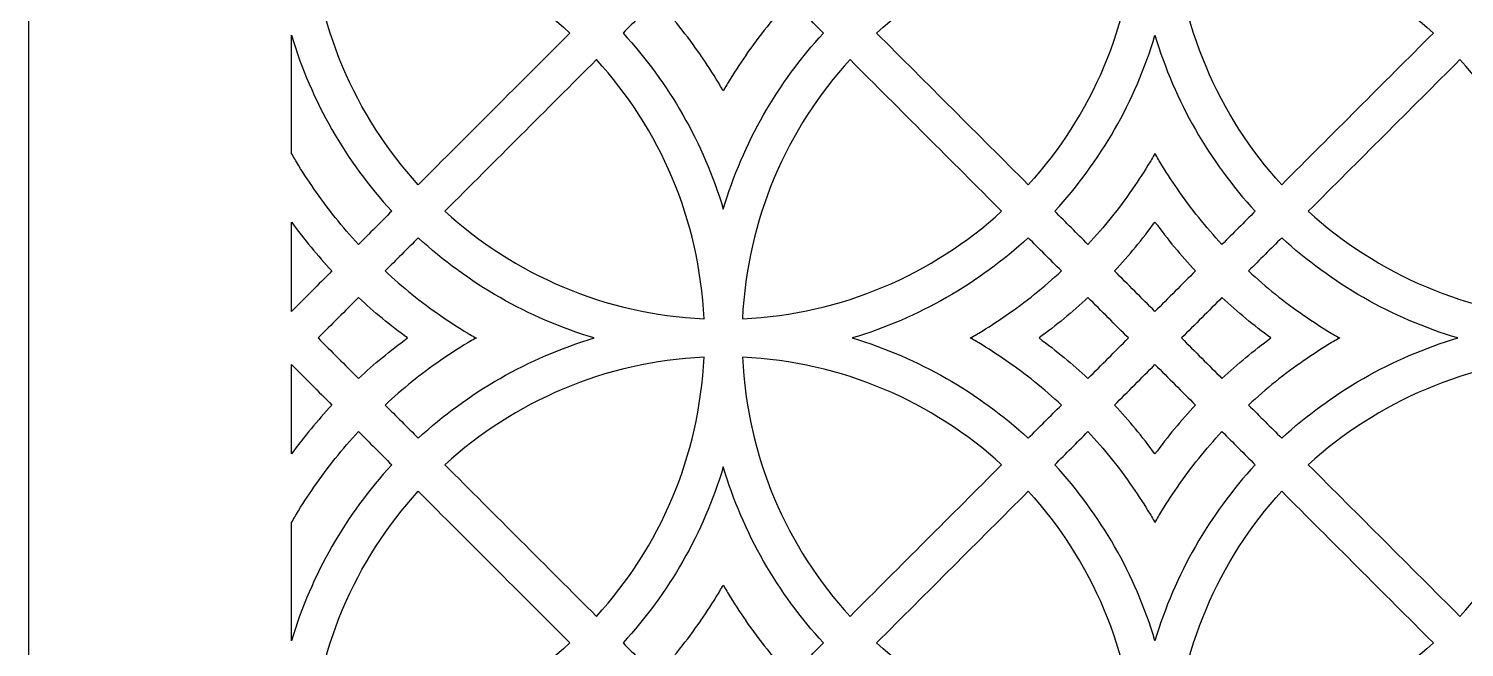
# Model space of a CAD drawing. Header units: centimetres. Extents: x 8 to 12.9, y -9 to 9.
# Drawn here: x 7.993 to 11.122, y 1.208 to 2.557 of the extents above; entities that cross this region are included whole.
import ezdxf

# ---------------------------------------------------------------- set-up
doc = ezdxf.new("R2010")
doc.units = ezdxf.units.CM
doc.header["$MEASUREMENT"] = 0
doc.layers.add('layer 1', color=7, linetype='Continuous')

msp = doc.modelspace()

# ---------------------------------------------------------------- linework, layer by layer
at = {"layer": 'layer 1', "color": 250, "lineweight": 30}
for points, knots in [([(12.90221, 9.00077), (11.26585, 9.00077), (9.62949, 9.00077), (7.99312, 9.00077), (7.99312, 9.00077), (7.99312, 3.53168), (7.99312, -1.93741), (7.99312, -7.4065), (7.99312, -7.4065), (7.99314, -7.4065), (7.99315, -7.4065), (7.99316, -7.4065), (7.99316, -7.4065), (7.99316, -7.93741), (7.99316, -8.46832), (7.99316, -8.99923), (7.99316, -8.99923), (8.18407, -8.99923), (8.37498, -8.99923), (8.56589, -8.99923), (8.56589, -8.99923), (8.56589, -8.91742), (8.56589, -8.8356), (8.56589, -8.75378), (8.56589, -8.75378), (8.76783, -8.75378), (8.96977, -8.75378), (9.17171, -8.75378), (9.17171, -8.75378), (9.17171, -8.5939), (9.17171, -8.43402), (9.17171, -8.27413), (9.17171, -8.27413), (9.25341, -8.27251), (9.33511, -8.27088), (9.4168, -8.26924), (9.4168, -8.26924), (9.43131, -8.31061), (9.45032, -8.34649), (9.48189, -8.37816), (9.48189, -8.37816), (9.5128, -8.40916), (9.54474, -8.42833), (9.58226, -8.43705), (9.58226, -8.43705), (9.63191, -8.4486), (9.68435, -8.44357), (9.72421, -8.4088), (9.72421, -8.4088), (9.76278, -8.37514), (9.78504, -8.32123), (9.79304, -8.2698), (9.79304, -8.2698), (9.81586, -8.27211), (9.83527, -8.27158), (9.85358, -8.26896), (9.85358, -8.26896), (9.94495, -8.25588), (9.9881, -8.19807), (9.99582, -8.11089), (9.99582, -8.11089), (9.99771, -8.08953), (9.9962, -8.06844), (9.98941, -8.04988), (9.98941, -8.04988), (9.99085, -8.05023), (9.99229, -8.05059), (9.99372, -8.05095), (9.99372, -8.05095), (10.02596, -8.0621), (10.0582, -8.07324), (10.09045, -8.08439), (10.09045, -8.08439), (10.10979, -8.28195), (10.26235, -8.43577), (10.44769, -8.43577), (10.44769, -8.43577), (10.63302, -8.43577), (10.78558, -8.28195), (10.80493, -8.08439), (10.80493, -8.08439), (10.83717, -8.07324), (10.86941, -8.0621), (10.90165, -8.05095), (10.90165, -8.05095), (10.90309, -8.05059), (10.90452, -8.05023), (10.90596, -8.04988), (10.90596, -8.04988), (10.89917, -8.06844), (10.89767, -8.08953), (10.89956, -8.11089), (10.89956, -8.11089), (10.90727, -8.19807), (10.95043, -8.25588), (11.04179, -8.26896), (11.04179, -8.26896), (11.0601, -8.27158), (11.07952, -8.27211), (11.10234, -8.2698), (11.10234, -8.2698), (11.11033, -8.32123), (11.13259, -8.37514), (11.17117, -8.4088), (11.17117, -8.4088), (11.21102, -8.44357), (11.26346, -8.4486), (11.31312, -8.43705), (11.31312, -8.43705), (11.35063, -8.42833), (11.38257, -8.40916), (11.41348, -8.37816), (11.41348, -8.37816), (11.44506, -8.34649), (11.46406, -8.31061), (11.47857, -8.26924), (11.47857, -8.26924), (11.56027, -8.27088), (11.64196, -8.27251), (11.72366, -8.27413), (11.72366, -8.27413), (11.72366, -8.43402), (11.72366, -8.5939), (11.72366, -8.75378), (11.72366, -8.75378), (11.9256, -8.75378), (12.12754, -8.75378), (12.32948, -8.75378), (12.32948, -8.75378), (12.32948, -8.8356), (12.32948, -8.91742), (12.32948, -8.99923), (12.32948, -8.99923), (12.52039, -8.99923), (12.7113, -8.99923), (12.90221, -8.99923), (12.90221, -8.99923), (12.90221, -8.46832), (12.90221, -7.93741), (12.90221, -7.4065), (12.90221, -7.4065), (12.90221, -1.93741), (12.90221, 3.53168), (12.90221, 9.00077)], [0, 0, 0, 0, 0.027027, 0.027027, 0.027027, 0.027027, 0.0540541, 0.0540541, 0.0540541, 0.0540541, 0.0810811, 0.0810811, 0.0810811, 0.0810811, 0.1081081, 0.1081081, 0.1081081, 0.1081081, 0.1351351, 0.1351351, 0.1351351, 0.1351351, 0.1621622, 0.1621622, 0.1621622, 0.1621622, 0.1891892, 0.1891892, 0.1891892, 0.1891892, 0.2162162, 0.2162162, 0.2162162, 0.2162162, 0.2432432, 0.2432432, 0.2432432, 0.2432432, 0.2702703, 0.2702703, 0.2702703, 0.2702703, 0.2972973, 0.2972973, 0.2972973, 0.2972973, 0.3243243, 0.3243243, 0.3243243, 0.3243243, 0.3513514, 0.3513514, 0.3513514, 0.3513514, 0.3783784, 0.3783784, 0.3783784, 0.3783784, 0.4054054, 0.4054054, 0.4054054, 0.4054054, 0.4324324, 0.4324324, 0.4324324, 0.4324324, 0.4594595, 0.4594595, 0.4594595, 0.4594595, 0.4864865, 0.4864865, 0.4864865, 0.4864865, 0.5135135, 0.5135135, 0.5135135, 0.5135135, 0.5405405, 0.5405405, 0.5405405, 0.5405405, 0.5675676, 0.5675676, 0.5675676, 0.5675676, 0.5945946, 0.5945946, 0.5945946, 0.5945946, 0.6216216, 0.6216216, 0.6216216, 0.6216216, 0.6486486, 0.6486486, 0.6486486, 0.6486486, 0.6756757, 0.6756757, 0.6756757, 0.6756757, 0.7027027, 0.7027027, 0.7027027, 0.7027027, 0.7297297, 0.7297297, 0.7297297, 0.7297297, 0.7567568, 0.7567568, 0.7567568, 0.7567568, 0.7837838, 0.7837838, 0.7837838, 0.7837838, 0.8108108, 0.8108108, 0.8108108, 0.8108108, 0.8378378, 0.8378378, 0.8378378, 0.8378378, 0.8648649, 0.8648649, 0.8648649, 0.8648649, 0.8918919, 0.8918919, 0.8918919, 0.8918919, 0.9189189, 0.9189189, 0.9189189, 0.9189189, 0.9459459, 0.9459459, 0.9459459, 0.9459459, 1, 1, 1, 1]), ([(8.84215, 2.21675), (8.9523, 2.32691), (9.06245, 2.43705), (9.1726, 2.5472), (9.1726, 2.5472), (9.0222, 2.68458), (8.82504, 2.77161), (8.60779, 2.78159), (8.60779, 2.78159), (8.61777, 2.56433), (8.70478, 2.36716), (8.84215, 2.21675)], [0, 0, 0, 0, 0.25, 0.25, 0.25, 0.25, 0.5, 0.5, 0.5, 0.5, 1, 1, 1, 1]), ([(9.84092, 2.5472), (9.95106, 2.43704), (10.06121, 2.32689), (10.17136, 2.21674), (10.17136, 2.21674), (10.30876, 2.36714), (10.39578, 2.56433), (10.40575, 2.78159), (10.40575, 2.78159), (10.18849, 2.77162), (9.99131, 2.68458), (9.84092, 2.5472)], [0, 0, 0, 0, 0.25, 0.25, 0.25, 0.25, 0.5, 0.5, 0.5, 0.5, 1, 1, 1, 1]), ([(10.72397, 2.21674), (10.83411, 2.3269), (10.94427, 2.43705), (11.05442, 2.5472), (11.05442, 2.5472), (10.90402, 2.68458), (10.70684, 2.77162), (10.48958, 2.78159), (10.48958, 2.78159), (10.49955, 2.56433), (10.58658, 2.36715), (10.72397, 2.21674)], [0, 0, 0, 0, 0.25, 0.25, 0.25, 0.25, 0.5, 0.5, 0.5, 0.5, 1, 1, 1, 1]), ([(9.65279, 2.61961), (9.67694, 2.59546), (9.70108, 2.57132), (9.72523, 2.54717), (9.72523, 2.54717), (9.62558, 2.43892), (9.54995, 2.30824), (9.50678, 2.16354), (9.50678, 2.16354), (9.46362, 2.30826), (9.38796, 2.43894), (9.2883, 2.5472), (9.2883, 2.5472), (9.31245, 2.57133), (9.33658, 2.59547), (9.36072, 2.61961), (9.36072, 2.61961), (9.39586, 2.58173), (9.42833, 2.54134), (9.45781, 2.49873), (9.45781, 2.49873), (9.45783, 2.49873), (9.45784, 2.49873), (9.45784, 2.49873), (9.45784, 2.49873), (9.45784, 2.49873), (9.45784, 2.49872), (9.45784, 2.49872), (9.45784, 2.49872), (9.45784, 2.49871), (9.45783, 2.49868), (9.45781, 2.49867), (9.45781, 2.49867), (9.47119, 2.47935), (9.48398, 2.45959), (9.49612, 2.43939), (9.49612, 2.43939), (9.49707, 2.43783), (9.49801, 2.43625), (9.49894, 2.43468), (9.49894, 2.43468), (9.49902, 2.43453), (9.49912, 2.43438), (9.49921, 2.43423), (9.49921, 2.43423), (9.50175, 2.42994), (9.50426, 2.42561), (9.50675, 2.42128), (9.50675, 2.42128), (9.50924, 2.42561), (9.51175, 2.42994), (9.51431, 2.43423), (9.51431, 2.43423), (9.51439, 2.43438), (9.51448, 2.43453), (9.51457, 2.43468), (9.51457, 2.43468), (9.5155, 2.43625), (9.51645, 2.43783), (9.51738, 2.43939), (9.51738, 2.43939), (9.52953, 2.45959), (9.54232, 2.47935), (9.5557, 2.49867), (9.5557, 2.49867), (9.55568, 2.49868), (9.55567, 2.49871), (9.55566, 2.49872), (9.55566, 2.49872), (9.55566, 2.49872), (9.55566, 2.49873), (9.55566, 2.49873), (9.55566, 2.49873), (9.55567, 2.49873), (9.55568, 2.49873), (9.5557, 2.49873), (9.5557, 2.49873), (9.58519, 2.54134), (9.61765, 2.58173), (9.65279, 2.61961)], [0, 0, 0, 0, 0.047619, 0.047619, 0.047619, 0.047619, 0.0952381, 0.0952381, 0.0952381, 0.0952381, 0.1428571, 0.1428571, 0.1428571, 0.1428571, 0.1904762, 0.1904762, 0.1904762, 0.1904762, 0.2380952, 0.2380952, 0.2380952, 0.2380952, 0.2857143, 0.2857143, 0.2857143, 0.2857143, 0.3333333, 0.3333333, 0.3333333, 0.3333333, 0.3809524, 0.3809524, 0.3809524, 0.3809524, 0.4285714, 0.4285714, 0.4285714, 0.4285714, 0.4761905, 0.4761905, 0.4761905, 0.4761905, 0.5238095, 0.5238095, 0.5238095, 0.5238095, 0.5714286, 0.5714286, 0.5714286, 0.5714286, 0.6190476, 0.6190476, 0.6190476, 0.6190476, 0.6666667, 0.6666667, 0.6666667, 0.6666667, 0.7142857, 0.7142857, 0.7142857, 0.7142857, 0.7619048, 0.7619048, 0.7619048, 0.7619048, 0.8095238, 0.8095238, 0.8095238, 0.8095238, 0.8571429, 0.8571429, 0.8571429, 0.8571429, 0.9047619, 0.9047619, 0.9047619, 0.9047619, 1, 1, 1, 1]), ([(8.56585, 2.54244), (8.56585, 2.45655), (8.56585, 2.37068), (8.56585, 2.28479), (8.56585, 2.28479), (8.56585, 2.28479), (8.56585, 2.28479), (8.56585, 2.28479), (8.56585, 2.28479), (8.56834, 2.28045), (8.57085, 2.27614), (8.5734, 2.27184), (8.5734, 2.27184), (8.57349, 2.2717), (8.57358, 2.27155), (8.57367, 2.2714), (8.57367, 2.2714), (8.5746, 2.26982), (8.57554, 2.26826), (8.57648, 2.26668), (8.57648, 2.26668), (8.58863, 2.24648), (8.60142, 2.22673), (8.6148, 2.20741), (8.6148, 2.20741), (8.61478, 2.20739), (8.61477, 2.20738), (8.61476, 2.20736), (8.61476, 2.20736), (8.61477, 2.20736), (8.61478, 2.20736), (8.6148, 2.20736), (8.6148, 2.20736), (8.64429, 2.16475), (8.67675, 2.12437), (8.71189, 2.08648), (8.71189, 2.08648), (8.73602, 2.11062), (8.76015, 2.13475), (8.78428, 2.15888), (8.78428, 2.15888), (8.68466, 2.26713), (8.60901, 2.39778), (8.56585, 2.54244)], [0, 0, 0, 0, 0.0833333, 0.0833333, 0.0833333, 0.0833333, 0.1666667, 0.1666667, 0.1666667, 0.1666667, 0.25, 0.25, 0.25, 0.25, 0.3333333, 0.3333333, 0.3333333, 0.3333333, 0.4166667, 0.4166667, 0.4166667, 0.4166667, 0.5, 0.5, 0.5, 0.5, 0.5833333, 0.5833333, 0.5833333, 0.5833333, 0.6666667, 0.6666667, 0.6666667, 0.6666667, 0.75, 0.75, 0.75, 0.75, 0.8333333, 0.8333333, 0.8333333, 0.8333333, 1, 1, 1, 1]), ([(10.22925, 2.15886), (10.25338, 2.13473), (10.2775, 2.1106), (10.30163, 2.08648), (10.30163, 2.08648), (10.33676, 2.12435), (10.36922, 2.16475), (10.3987, 2.20735), (10.3987, 2.20735), (10.39872, 2.20735), (10.39874, 2.20735), (10.39874, 2.20735), (10.39874, 2.20735), (10.39874, 2.20737), (10.39872, 2.20738), (10.39872, 2.20741), (10.39872, 2.20741), (10.41209, 2.22673), (10.42489, 2.24648), (10.43702, 2.26668), (10.43702, 2.26668), (10.43797, 2.26825), (10.43891, 2.26982), (10.43984, 2.2714), (10.43984, 2.2714), (10.43993, 2.27154), (10.44002, 2.2717), (10.44011, 2.27184), (10.44011, 2.27184), (10.44266, 2.27614), (10.44517, 2.28045), (10.44765, 2.28479), (10.44765, 2.28479), (10.44765, 2.28479), (10.44765, 2.28478), (10.44765, 2.28478), (10.44765, 2.28478), (10.44765, 2.28478), (10.44765, 2.28479), (10.44765, 2.28479), (10.44765, 2.28479), (10.44767, 2.28478), (10.44767, 2.28478), (10.44767, 2.28478), (10.44767, 2.28478), (10.44767, 2.28478), (10.44767, 2.28478), (10.44767, 2.28479), (10.44767, 2.28479), (10.44767, 2.28479), (10.44767, 2.28478), (10.44767, 2.28478), (10.44767, 2.28478), (10.44767, 2.28478), (10.44767, 2.28479), (10.44767, 2.28479), (10.44767, 2.28479), (10.45016, 2.28045), (10.45268, 2.27614), (10.45523, 2.27184), (10.45523, 2.27184), (10.45531, 2.27169), (10.4554, 2.27154), (10.45549, 2.2714), (10.45549, 2.2714), (10.45642, 2.26982), (10.45737, 2.26825), (10.4583, 2.26668), (10.4583, 2.26668), (10.47045, 2.24648), (10.48324, 2.22673), (10.49662, 2.20741), (10.49662, 2.20741), (10.49661, 2.20738), (10.49659, 2.20737), (10.49658, 2.20735), (10.49658, 2.20735), (10.49659, 2.20735), (10.49661, 2.20735), (10.49662, 2.20735), (10.49662, 2.20735), (10.52611, 2.16475), (10.55858, 2.12435), (10.5937, 2.08648), (10.5937, 2.08648), (10.61784, 2.11061), (10.64196, 2.13474), (10.66609, 2.15886), (10.66609, 2.15886), (10.56647, 2.26711), (10.49084, 2.39779), (10.44767, 2.54246), (10.44767, 2.54246), (10.4045, 2.39779), (10.32888, 2.26711), (10.22925, 2.15886)], [0, 0, 0, 0, 0.04, 0.04, 0.04, 0.04, 0.08, 0.08, 0.08, 0.08, 0.12, 0.12, 0.12, 0.12, 0.16, 0.16, 0.16, 0.16, 0.2, 0.2, 0.2, 0.2, 0.24, 0.24, 0.24, 0.24, 0.28, 0.28, 0.28, 0.28, 0.32, 0.32, 0.32, 0.32, 0.36, 0.36, 0.36, 0.36, 0.4, 0.4, 0.4, 0.4, 0.44, 0.44, 0.44, 0.44, 0.48, 0.48, 0.48, 0.48, 0.52, 0.52, 0.52, 0.52, 0.56, 0.56, 0.56, 0.56, 0.6, 0.6, 0.6, 0.6, 0.64, 0.64, 0.64, 0.64, 0.68, 0.68, 0.68, 0.68, 0.72, 0.72, 0.72, 0.72, 0.76, 0.76, 0.76, 0.76, 0.8, 0.8, 0.8, 0.8, 0.84, 0.84, 0.84, 0.84, 0.88, 0.88, 0.88, 0.88, 0.92, 0.92, 0.92, 0.92, 1, 1, 1, 1]), ([(8.90002, 2.1589), (9.01016, 2.26905), (9.1203, 2.3792), (9.23045, 2.48934), (9.23045, 2.48934), (9.36784, 2.33895), (9.45487, 2.14178), (9.46484, 1.92454), (9.46484, 1.92454), (9.24759, 1.93451), (9.05041, 2.02153), (8.90002, 2.1589)], [0, 0, 0, 0, 0.25, 0.25, 0.25, 0.25, 0.5, 0.5, 0.5, 0.5, 1, 1, 1, 1]), ([(9.78307, 2.48933), (9.89321, 2.37919), (10.00336, 2.26904), (10.11351, 2.15889), (10.11351, 2.15889), (9.96312, 2.02149), (9.76593, 1.93447), (9.54866, 1.9245), (9.54866, 1.9245), (9.55863, 2.14176), (9.64567, 2.33894), (9.78307, 2.48933)], [0, 0, 0, 0, 0.25, 0.25, 0.25, 0.25, 0.5, 0.5, 0.5, 0.5, 1, 1, 1, 1]), ([(10.78183, 2.15889), (10.89198, 2.26905), (11.00213, 2.3792), (11.11227, 2.48934), (11.11227, 2.48934), (11.24966, 2.33894), (11.3367, 2.14176), (11.34666, 1.9245), (11.34666, 1.9245), (11.1294, 1.93447), (10.93223, 2.02151), (10.78183, 2.15889)], [0, 0, 0, 0, 0.25, 0.25, 0.25, 0.25, 0.5, 0.5, 0.5, 0.5, 1, 1, 1, 1]), ([(8.56585, 2.13513), (8.56585, 2.07024), (8.56585, 2.00534), (8.56585, 1.94045), (8.56585, 1.94045), (8.59524, 1.96984), (8.62463, 1.99924), (8.65403, 2.02863), (8.65403, 2.02863), (8.62261, 2.06234), (8.59315, 2.09789), (8.56585, 2.13513)], [0, 0, 0, 0, 0.25, 0.25, 0.25, 0.25, 0.5, 0.5, 0.5, 0.5, 1, 1, 1, 1]), ([(10.35948, 2.02863), (10.38887, 1.99923), (10.41827, 1.96984), (10.44767, 1.94044), (10.44767, 1.94044), (10.47707, 1.96984), (10.50646, 1.99923), (10.53585, 2.02863), (10.53585, 2.02863), (10.50442, 2.06233), (10.47496, 2.09789), (10.44767, 2.13514), (10.44767, 2.13514), (10.42037, 2.09789), (10.39091, 2.06233), (10.35948, 2.02863)], [0, 0, 0, 0, 0.2, 0.2, 0.2, 0.2, 0.4, 0.4, 0.4, 0.4, 0.6, 0.6, 0.6, 0.6, 1, 1, 1, 1]), ([(8.76974, 2.02863), (8.79387, 2.05276), (8.818, 2.07689), (8.84214, 2.10102), (8.84214, 2.10102), (8.95039, 2.0014), (9.08105, 1.92575), (9.22572, 1.88259), (9.22572, 1.88259), (9.08105, 1.83943), (8.95039, 1.76378), (8.84214, 1.66415), (8.84214, 1.66415), (8.81801, 1.68829), (8.79387, 1.71241), (8.76974, 1.73655), (8.76974, 1.73655), (8.80762, 1.77168), (8.848, 1.80414), (8.8906, 1.83363), (8.8906, 1.83363), (8.8906, 1.83365), (8.8906, 1.83366), (8.8906, 1.83367), (8.8906, 1.83367), (8.89063, 1.83366), (8.89065, 1.83365), (8.89067, 1.83364), (8.89067, 1.83364), (8.90999, 1.84701), (8.92974, 1.85981), (8.94994, 1.87195), (8.94994, 1.87195), (8.95151, 1.87289), (8.95307, 1.87383), (8.95466, 1.87476), (8.95466, 1.87476), (8.9548, 1.87485), (8.95495, 1.87494), (8.9551, 1.87502), (8.9551, 1.87502), (8.9594, 1.87758), (8.96371, 1.88009), (8.96804, 1.88258), (8.96804, 1.88258), (8.96804, 1.88258), (8.96804, 1.88258), (8.96804, 1.88258), (8.96804, 1.88258), (8.96804, 1.88258), (8.96804, 1.88258), (8.96804, 1.88259), (8.96804, 1.88259), (8.96804, 1.88259), (8.96803, 1.88259), (8.96803, 1.88259), (8.96803, 1.88259), (8.96804, 1.88259), (8.96804, 1.88259), (8.96804, 1.8826), (8.96804, 1.8826), (8.96804, 1.8826), (8.96804, 1.8826), (8.96804, 1.8826), (8.96804, 1.8826), (8.96804, 1.8826), (8.96804, 1.8826), (8.96804, 1.8826), (8.96804, 1.8826), (8.96371, 1.88508), (8.9594, 1.8876), (8.9551, 1.89014), (8.9551, 1.89014), (8.95495, 1.89023), (8.9548, 1.89033), (8.95466, 1.89041), (8.95466, 1.89041), (8.95307, 1.89135), (8.95151, 1.89229), (8.94994, 1.89323), (8.94994, 1.89323), (8.92974, 1.90538), (8.90999, 1.91816), (8.89067, 1.93154), (8.89067, 1.93154), (8.89065, 1.93153), (8.89063, 1.93151), (8.8906, 1.93151), (8.8906, 1.93151), (8.8906, 1.93151), (8.8906, 1.93153), (8.8906, 1.93154), (8.8906, 1.93154), (8.848, 1.96103), (8.80762, 1.9935), (8.76974, 2.02863)], [0, 0, 0, 0, 0.04, 0.04, 0.04, 0.04, 0.08, 0.08, 0.08, 0.08, 0.12, 0.12, 0.12, 0.12, 0.16, 0.16, 0.16, 0.16, 0.2, 0.2, 0.2, 0.2, 0.24, 0.24, 0.24, 0.24, 0.28, 0.28, 0.28, 0.28, 0.32, 0.32, 0.32, 0.32, 0.36, 0.36, 0.36, 0.36, 0.4, 0.4, 0.4, 0.4, 0.44, 0.44, 0.44, 0.44, 0.48, 0.48, 0.48, 0.48, 0.52, 0.52, 0.52, 0.52, 0.56, 0.56, 0.56, 0.56, 0.6, 0.6, 0.6, 0.6, 0.64, 0.64, 0.64, 0.64, 0.68, 0.68, 0.68, 0.68, 0.72, 0.72, 0.72, 0.72, 0.76, 0.76, 0.76, 0.76, 0.8, 0.8, 0.8, 0.8, 0.84, 0.84, 0.84, 0.84, 0.88, 0.88, 0.88, 0.88, 0.92, 0.92, 0.92, 0.92, 1, 1, 1, 1]), ([(10.17139, 2.10101), (10.19552, 2.07688), (10.21965, 2.05275), (10.24377, 2.02863), (10.24377, 2.02863), (10.2059, 1.9935), (10.1655, 1.96103), (10.1229, 1.93155), (10.1229, 1.93155), (10.1229, 1.93153), (10.1229, 1.93151), (10.1229, 1.93151), (10.1229, 1.93151), (10.12289, 1.93151), (10.12287, 1.93153), (10.12285, 1.93154), (10.12285, 1.93154), (10.10352, 1.91816), (10.08377, 1.90538), (10.06357, 1.89323), (10.06357, 1.89323), (10.062, 1.89229), (10.06043, 1.89135), (10.05886, 1.89042), (10.05886, 1.89042), (10.05871, 1.89033), (10.05856, 1.89023), (10.05841, 1.89015), (10.05841, 1.89015), (10.05411, 1.8876), (10.0498, 1.88508), (10.04547, 1.8826), (10.04547, 1.8826), (10.04547, 1.8826), (10.04547, 1.8826), (10.04547, 1.8826), (10.04547, 1.8826), (10.04547, 1.8826), (10.04547, 1.8826), (10.04547, 1.8826), (10.04547, 1.8826), (10.04547, 1.8826), (10.04547, 1.88259), (10.04547, 1.88259), (10.04547, 1.88259), (10.04547, 1.88259), (10.04547, 1.88259), (10.04547, 1.88259), (10.04547, 1.88259), (10.04547, 1.88258), (10.04547, 1.88258), (10.04547, 1.88258), (10.04547, 1.88258), (10.04547, 1.88258), (10.04547, 1.88258), (10.04547, 1.88258), (10.04547, 1.88258), (10.0498, 1.88009), (10.05411, 1.87758), (10.05841, 1.87503), (10.05841, 1.87503), (10.05856, 1.87494), (10.05871, 1.87485), (10.05886, 1.87476), (10.05886, 1.87476), (10.06043, 1.87383), (10.062, 1.87289), (10.06357, 1.87195), (10.06357, 1.87195), (10.08377, 1.85981), (10.10352, 1.84701), (10.12285, 1.83364), (10.12285, 1.83364), (10.12287, 1.83365), (10.12289, 1.83366), (10.1229, 1.83367), (10.1229, 1.83367), (10.1229, 1.83366), (10.1229, 1.83365), (10.1229, 1.83364), (10.1229, 1.83364), (10.1655, 1.80414), (10.2059, 1.77167), (10.24377, 1.73655), (10.24377, 1.73655), (10.21964, 1.71243), (10.19551, 1.6883), (10.17139, 1.66416), (10.17139, 1.66416), (10.06314, 1.76379), (9.93246, 1.83942), (9.7878, 1.88259), (9.7878, 1.88259), (9.93246, 1.92575), (10.06314, 2.00138), (10.17139, 2.10101)], [0, 0, 0, 0, 0.04, 0.04, 0.04, 0.04, 0.08, 0.08, 0.08, 0.08, 0.12, 0.12, 0.12, 0.12, 0.16, 0.16, 0.16, 0.16, 0.2, 0.2, 0.2, 0.2, 0.24, 0.24, 0.24, 0.24, 0.28, 0.28, 0.28, 0.28, 0.32, 0.32, 0.32, 0.32, 0.36, 0.36, 0.36, 0.36, 0.4, 0.4, 0.4, 0.4, 0.44, 0.44, 0.44, 0.44, 0.48, 0.48, 0.48, 0.48, 0.52, 0.52, 0.52, 0.52, 0.56, 0.56, 0.56, 0.56, 0.6, 0.6, 0.6, 0.6, 0.64, 0.64, 0.64, 0.64, 0.68, 0.68, 0.68, 0.68, 0.72, 0.72, 0.72, 0.72, 0.76, 0.76, 0.76, 0.76, 0.8, 0.8, 0.8, 0.8, 0.84, 0.84, 0.84, 0.84, 0.88, 0.88, 0.88, 0.88, 0.92, 0.92, 0.92, 0.92, 1, 1, 1, 1]), ([(10.72394, 1.66417), (10.69981, 1.6883), (10.67568, 1.71243), (10.65155, 1.73655), (10.65155, 1.73655), (10.68944, 1.77168), (10.72982, 1.80414), (10.77243, 1.83364), (10.77243, 1.83364), (10.77243, 1.83365), (10.77243, 1.83366), (10.77243, 1.83367), (10.77243, 1.83367), (10.77245, 1.83366), (10.77246, 1.83365), (10.77248, 1.83364), (10.77248, 1.83364), (10.7918, 1.84701), (10.81156, 1.85981), (10.83176, 1.87195), (10.83176, 1.87195), (10.83333, 1.87289), (10.8349, 1.87383), (10.83648, 1.87476), (10.83648, 1.87476), (10.83662, 1.87485), (10.83677, 1.87494), (10.83692, 1.87502), (10.83692, 1.87502), (10.84121, 1.87758), (10.84553, 1.88009), (10.84987, 1.88258), (10.84987, 1.88258), (10.84987, 1.88258), (10.84985, 1.88258), (10.84985, 1.88258), (10.84985, 1.88258), (10.84985, 1.88258), (10.84987, 1.88258), (10.84987, 1.88258), (10.84987, 1.88258), (10.84987, 1.88259), (10.84985, 1.88259), (10.84985, 1.88259), (10.84985, 1.88259), (10.84985, 1.88259), (10.84987, 1.88259), (10.84987, 1.8826), (10.84987, 1.8826), (10.84987, 1.8826), (10.84985, 1.8826), (10.84985, 1.8826), (10.84985, 1.8826), (10.84985, 1.8826), (10.84987, 1.8826), (10.84987, 1.8826), (10.84987, 1.8826), (10.84553, 1.88508), (10.84122, 1.8876), (10.83692, 1.89014), (10.83692, 1.89014), (10.83677, 1.89023), (10.83662, 1.89033), (10.83647, 1.89041), (10.83647, 1.89041), (10.8349, 1.89135), (10.83333, 1.89229), (10.83176, 1.89323), (10.83176, 1.89323), (10.81155, 1.90538), (10.7918, 1.91816), (10.77248, 1.93154), (10.77248, 1.93154), (10.77246, 1.93153), (10.77245, 1.93151), (10.77243, 1.93151), (10.77243, 1.93151), (10.77243, 1.93151), (10.77243, 1.93153), (10.77243, 1.93154), (10.77243, 1.93154), (10.72982, 1.96103), (10.68944, 1.9935), (10.65155, 2.02863), (10.65155, 2.02863), (10.67569, 2.05276), (10.69981, 2.07689), (10.72394, 2.10101), (10.72394, 2.10101), (10.83219, 2.00139), (10.96286, 1.92575), (11.10753, 1.88259), (11.10753, 1.88259), (10.96286, 1.83943), (10.83218, 1.7638), (10.72394, 1.66417)], [0, 0, 0, 0, 0.04, 0.04, 0.04, 0.04, 0.08, 0.08, 0.08, 0.08, 0.12, 0.12, 0.12, 0.12, 0.16, 0.16, 0.16, 0.16, 0.2, 0.2, 0.2, 0.2, 0.24, 0.24, 0.24, 0.24, 0.28, 0.28, 0.28, 0.28, 0.32, 0.32, 0.32, 0.32, 0.36, 0.36, 0.36, 0.36, 0.4, 0.4, 0.4, 0.4, 0.44, 0.44, 0.44, 0.44, 0.48, 0.48, 0.48, 0.48, 0.52, 0.52, 0.52, 0.52, 0.56, 0.56, 0.56, 0.56, 0.6, 0.6, 0.6, 0.6, 0.64, 0.64, 0.64, 0.64, 0.68, 0.68, 0.68, 0.68, 0.72, 0.72, 0.72, 0.72, 0.76, 0.76, 0.76, 0.76, 0.8, 0.8, 0.8, 0.8, 0.84, 0.84, 0.84, 0.84, 0.88, 0.88, 0.88, 0.88, 0.92, 0.92, 0.92, 0.92, 1, 1, 1, 1]), ([(8.71189, 1.7944), (8.6825, 1.8238), (8.6531, 1.85319), (8.6237, 1.88259), (8.6237, 1.88259), (8.6531, 1.91198), (8.6825, 1.94138), (8.71189, 1.97077), (8.71189, 1.97077), (8.74559, 1.93934), (8.78115, 1.90988), (8.8184, 1.88259), (8.8184, 1.88259), (8.78115, 1.85529), (8.74559, 1.82584), (8.71189, 1.7944)], [0, 0, 0, 0, 0.2, 0.2, 0.2, 0.2, 0.4, 0.4, 0.4, 0.4, 0.6, 0.6, 0.6, 0.6, 1, 1, 1, 1]), ([(10.30163, 1.97077), (10.33102, 1.94138), (10.36042, 1.91198), (10.38981, 1.88259), (10.38981, 1.88259), (10.36042, 1.85319), (10.33102, 1.8238), (10.30163, 1.7944), (10.30163, 1.7944), (10.26793, 1.82584), (10.23237, 1.85529), (10.19512, 1.88259), (10.19512, 1.88259), (10.23237, 1.90988), (10.26793, 1.93934), (10.30163, 1.97077)], [0, 0, 0, 0, 0.2, 0.2, 0.2, 0.2, 0.4, 0.4, 0.4, 0.4, 0.6, 0.6, 0.6, 0.6, 1, 1, 1, 1]), ([(10.5937, 1.7944), (10.56431, 1.8238), (10.53492, 1.85319), (10.50552, 1.88259), (10.50552, 1.88259), (10.53492, 1.91198), (10.56431, 1.94138), (10.5937, 1.97077), (10.5937, 1.97077), (10.62741, 1.93934), (10.66297, 1.90988), (10.70022, 1.88259), (10.70022, 1.88259), (10.66297, 1.85529), (10.62741, 1.82584), (10.5937, 1.7944)], [0, 0, 0, 0, 0.2, 0.2, 0.2, 0.2, 0.4, 0.4, 0.4, 0.4, 0.6, 0.6, 0.6, 0.6, 1, 1, 1, 1]), ([(8.56585, 1.82473), (8.56585, 1.75984), (8.56585, 1.69494), (8.56585, 1.63005), (8.56585, 1.63005), (8.59315, 1.66728), (8.62261, 1.70284), (8.65403, 1.73654), (8.65403, 1.73654), (8.62463, 1.76594), (8.59524, 1.79533), (8.56585, 1.82473)], [0, 0, 0, 0, 0.25, 0.25, 0.25, 0.25, 0.5, 0.5, 0.5, 0.5, 1, 1, 1, 1]), ([(9.23046, 1.27583), (9.12031, 1.38598), (9.01016, 1.49613), (8.90002, 1.60628), (8.90002, 1.60628), (9.05041, 1.74365), (9.24759, 1.83068), (9.46484, 1.84064), (9.46484, 1.84064), (9.45487, 1.62339), (9.36784, 1.42623), (9.23046, 1.27583)], [0, 0, 0, 0, 0.25, 0.25, 0.25, 0.25, 0.5, 0.5, 0.5, 0.5, 1, 1, 1, 1]), ([(10.11351, 1.60628), (10.00335, 1.49614), (9.89321, 1.38599), (9.78305, 1.27584), (9.78305, 1.27584), (9.64567, 1.42623), (9.55864, 1.62341), (9.54866, 1.84067), (9.54866, 1.84067), (9.76593, 1.83071), (9.9631, 1.74367), (10.11351, 1.60628)], [0, 0, 0, 0, 0.25, 0.25, 0.25, 0.25, 0.5, 0.5, 0.5, 0.5, 1, 1, 1, 1]), ([(10.53585, 1.73655), (10.50646, 1.76594), (10.47707, 1.79534), (10.44767, 1.82473), (10.44767, 1.82473), (10.41827, 1.79534), (10.38887, 1.76594), (10.35948, 1.73655), (10.35948, 1.73655), (10.39091, 1.70285), (10.42037, 1.66728), (10.44767, 1.63005), (10.44767, 1.63005), (10.47497, 1.66728), (10.50442, 1.70285), (10.53585, 1.73655)], [0, 0, 0, 0, 0.2, 0.2, 0.2, 0.2, 0.4, 0.4, 0.4, 0.4, 0.6, 0.6, 0.6, 0.6, 1, 1, 1, 1]), ([(11.11227, 1.27584), (11.00211, 1.38599), (10.89197, 1.49614), (10.78182, 1.60628), (10.78182, 1.60628), (10.93222, 1.74368), (11.1294, 1.83071), (11.34666, 1.84067), (11.34666, 1.84067), (11.3367, 1.62341), (11.24966, 1.42623), (11.11227, 1.27584)], [0, 0, 0, 0, 0.25, 0.25, 0.25, 0.25, 0.5, 0.5, 0.5, 0.5, 1, 1, 1, 1]), ([(8.56585, 1.4804), (8.56585, 1.39451), (8.56585, 1.30861), (8.56585, 1.22273), (8.56585, 1.22273), (8.60901, 1.36739), (8.68466, 1.49805), (8.78428, 1.60629), (8.78428, 1.60629), (8.76015, 1.63043), (8.73602, 1.65456), (8.71189, 1.6787), (8.71189, 1.6787), (8.67676, 1.64082), (8.64429, 1.60043), (8.6148, 1.55783), (8.6148, 1.55783), (8.61478, 1.55783), (8.61478, 1.55783), (8.61476, 1.55783), (8.61476, 1.55783), (8.61478, 1.55781), (8.61478, 1.55779), (8.6148, 1.55778), (8.6148, 1.55778), (8.60142, 1.53845), (8.58863, 1.5187), (8.57649, 1.4985), (8.57649, 1.4985), (8.57555, 1.49692), (8.57461, 1.49536), (8.57367, 1.49378), (8.57367, 1.49378), (8.57358, 1.49363), (8.57349, 1.49348), (8.5734, 1.49333), (8.5734, 1.49333), (8.57086, 1.48904), (8.56834, 1.48472), (8.56585, 1.48039), (8.56585, 1.48039), (8.56585, 1.48039), (8.56585, 1.4804), (8.56585, 1.4804), (8.56585, 1.4804), (8.56585, 1.4804), (8.56585, 1.4804), (8.56585, 1.4804), (8.56585, 1.4804), (8.56585, 1.4804), (8.56585, 1.4804), (8.56585, 1.4804)], [0, 0, 0, 0, 0.0714286, 0.0714286, 0.0714286, 0.0714286, 0.1428571, 0.1428571, 0.1428571, 0.1428571, 0.2142857, 0.2142857, 0.2142857, 0.2142857, 0.2857143, 0.2857143, 0.2857143, 0.2857143, 0.3571429, 0.3571429, 0.3571429, 0.3571429, 0.4285714, 0.4285714, 0.4285714, 0.4285714, 0.5, 0.5, 0.5, 0.5, 0.5714286, 0.5714286, 0.5714286, 0.5714286, 0.6428571, 0.6428571, 0.6428571, 0.6428571, 0.7142857, 0.7142857, 0.7142857, 0.7142857, 0.7857143, 0.7857143, 0.7857143, 0.7857143, 0.8571429, 0.8571429, 0.8571429, 0.8571429, 1, 1, 1, 1]), ([(10.66608, 1.60632), (10.64196, 1.63044), (10.61783, 1.65457), (10.5937, 1.6787), (10.5937, 1.6787), (10.55857, 1.64082), (10.52611, 1.60043), (10.49662, 1.55783), (10.49662, 1.55783), (10.49661, 1.55783), (10.49659, 1.55783), (10.49658, 1.55783), (10.49658, 1.55783), (10.49659, 1.55781), (10.49661, 1.55779), (10.49662, 1.55778), (10.49662, 1.55778), (10.48324, 1.53845), (10.47045, 1.5187), (10.4583, 1.4985), (10.4583, 1.4985), (10.45737, 1.49692), (10.45642, 1.49536), (10.45549, 1.49378), (10.45549, 1.49378), (10.4554, 1.49363), (10.45531, 1.49348), (10.45523, 1.49333), (10.45523, 1.49333), (10.45268, 1.48904), (10.45016, 1.48472), (10.44767, 1.48039), (10.44767, 1.48039), (10.44767, 1.48039), (10.44767, 1.4804), (10.44767, 1.4804), (10.44767, 1.4804), (10.44767, 1.4804), (10.44767, 1.4804), (10.44767, 1.48039), (10.44767, 1.48039), (10.44767, 1.4804), (10.44767, 1.4804), (10.44767, 1.4804), (10.44767, 1.4804), (10.44767, 1.4804), (10.44767, 1.4804), (10.44767, 1.48039), (10.44767, 1.48039), (10.44765, 1.4804), (10.44765, 1.4804), (10.44765, 1.4804), (10.44765, 1.4804), (10.44765, 1.4804), (10.44765, 1.4804), (10.44765, 1.48039), (10.44765, 1.48039), (10.44517, 1.48472), (10.44266, 1.48903), (10.44011, 1.49333), (10.44011, 1.49333), (10.44002, 1.49348), (10.43994, 1.49363), (10.43984, 1.49378), (10.43984, 1.49378), (10.43891, 1.49536), (10.43797, 1.49692), (10.43702, 1.4985), (10.43702, 1.4985), (10.42489, 1.5187), (10.41209, 1.53845), (10.39872, 1.55778), (10.39872, 1.55778), (10.39873, 1.55779), (10.39874, 1.55781), (10.39874, 1.55783), (10.39874, 1.55783), (10.39874, 1.55783), (10.39872, 1.55783), (10.39872, 1.55783), (10.39872, 1.55783), (10.36922, 1.60043), (10.33676, 1.64082), (10.30163, 1.6787), (10.30163, 1.6787), (10.2775, 1.65456), (10.25338, 1.63044), (10.22924, 1.60631), (10.22924, 1.60631), (10.32886, 1.49806), (10.4045, 1.36739), (10.44767, 1.22272), (10.44767, 1.22272), (10.49082, 1.36739), (10.56646, 1.49807), (10.66608, 1.60632)], [0, 0, 0, 0, 0.04, 0.04, 0.04, 0.04, 0.08, 0.08, 0.08, 0.08, 0.12, 0.12, 0.12, 0.12, 0.16, 0.16, 0.16, 0.16, 0.2, 0.2, 0.2, 0.2, 0.24, 0.24, 0.24, 0.24, 0.28, 0.28, 0.28, 0.28, 0.32, 0.32, 0.32, 0.32, 0.36, 0.36, 0.36, 0.36, 0.4, 0.4, 0.4, 0.4, 0.44, 0.44, 0.44, 0.44, 0.48, 0.48, 0.48, 0.48, 0.52, 0.52, 0.52, 0.52, 0.56, 0.56, 0.56, 0.56, 0.6, 0.6, 0.6, 0.6, 0.64, 0.64, 0.64, 0.64, 0.68, 0.68, 0.68, 0.68, 0.72, 0.72, 0.72, 0.72, 0.76, 0.76, 0.76, 0.76, 0.8, 0.8, 0.8, 0.8, 0.84, 0.84, 0.84, 0.84, 0.88, 0.88, 0.88, 0.88, 0.92, 0.92, 0.92, 0.92, 1, 1, 1, 1]), ([(9.36072, 1.14557), (9.33659, 1.1697), (9.31246, 1.19384), (9.28832, 1.21798), (9.28832, 1.21798), (9.38797, 1.32623), (9.46362, 1.45692), (9.50679, 1.60163), (9.50679, 1.60163), (9.54995, 1.45693), (9.62559, 1.32625), (9.72523, 1.218), (9.72523, 1.218), (9.70108, 1.19386), (9.67694, 1.16971), (9.65279, 1.14557), (9.65279, 1.14557), (9.61765, 1.18345), (9.58519, 1.22385), (9.5557, 1.26646), (9.5557, 1.26646), (9.55568, 1.26646), (9.55567, 1.26646), (9.55566, 1.26646), (9.55566, 1.26646), (9.55566, 1.26646), (9.55566, 1.26646), (9.55566, 1.26646), (9.55566, 1.26646), (9.55567, 1.26648), (9.55569, 1.26649), (9.5557, 1.26652), (9.5557, 1.26652), (9.54232, 1.28583), (9.52953, 1.30559), (9.51738, 1.32578), (9.51738, 1.32578), (9.51645, 1.32736), (9.5155, 1.32893), (9.51457, 1.33051), (9.51457, 1.33051), (9.51448, 1.33065), (9.51439, 1.3308), (9.51431, 1.33095), (9.51431, 1.33095), (9.51175, 1.33525), (9.50924, 1.33956), (9.50675, 1.34389), (9.50675, 1.34389), (9.50426, 1.33956), (9.50175, 1.33524), (9.49921, 1.33095), (9.49921, 1.33095), (9.49912, 1.3308), (9.49902, 1.33065), (9.49894, 1.33051), (9.49894, 1.33051), (9.49801, 1.32893), (9.49707, 1.32736), (9.49612, 1.32578), (9.49612, 1.32578), (9.48398, 1.30559), (9.47119, 1.28583), (9.45781, 1.26652), (9.45781, 1.26652), (9.45783, 1.26649), (9.45784, 1.26648), (9.45785, 1.26646), (9.45785, 1.26646), (9.45784, 1.26646), (9.45784, 1.26646), (9.45784, 1.26645), (9.45784, 1.26645), (9.45784, 1.26645), (9.45783, 1.26646), (9.45782, 1.26646), (9.45782, 1.26646), (9.42833, 1.22385), (9.39586, 1.18345), (9.36072, 1.14557)], [0, 0, 0, 0, 0.047619, 0.047619, 0.047619, 0.047619, 0.0952381, 0.0952381, 0.0952381, 0.0952381, 0.1428571, 0.1428571, 0.1428571, 0.1428571, 0.1904762, 0.1904762, 0.1904762, 0.1904762, 0.2380952, 0.2380952, 0.2380952, 0.2380952, 0.2857143, 0.2857143, 0.2857143, 0.2857143, 0.3333333, 0.3333333, 0.3333333, 0.3333333, 0.3809524, 0.3809524, 0.3809524, 0.3809524, 0.4285714, 0.4285714, 0.4285714, 0.4285714, 0.4761905, 0.4761905, 0.4761905, 0.4761905, 0.5238095, 0.5238095, 0.5238095, 0.5238095, 0.5714286, 0.5714286, 0.5714286, 0.5714286, 0.6190476, 0.6190476, 0.6190476, 0.6190476, 0.6666667, 0.6666667, 0.6666667, 0.6666667, 0.7142857, 0.7142857, 0.7142857, 0.7142857, 0.7619048, 0.7619048, 0.7619048, 0.7619048, 0.8095238, 0.8095238, 0.8095238, 0.8095238, 0.8571429, 0.8571429, 0.8571429, 0.8571429, 0.9047619, 0.9047619, 0.9047619, 0.9047619, 1, 1, 1, 1]), ([(9.1726, 1.21798), (9.06245, 1.32813), (8.9523, 1.43827), (8.84215, 1.54843), (8.84215, 1.54843), (8.70478, 1.39802), (8.61777, 1.20085), (8.6078, 0.98359), (8.6078, 0.98359), (8.82504, 0.99356), (9.02221, 1.08059), (9.1726, 1.21798)], [0, 0, 0, 0, 0.25, 0.25, 0.25, 0.25, 0.5, 0.5, 0.5, 0.5, 1, 1, 1, 1]), ([(10.17136, 1.54843), (10.06121, 1.43828), (9.95106, 1.32814), (9.84091, 1.21798), (9.84091, 1.21798), (9.99131, 1.08059), (10.18849, 0.99355), (10.40575, 0.98359), (10.40575, 0.98359), (10.39578, 1.20085), (10.30875, 1.39802), (10.17136, 1.54843)], [0, 0, 0, 0, 0.25, 0.25, 0.25, 0.25, 0.5, 0.5, 0.5, 0.5, 1, 1, 1, 1]), ([(11.05441, 1.21799), (10.94427, 1.32814), (10.83411, 1.43828), (10.72397, 1.54843), (10.72397, 1.54843), (10.58658, 1.39803), (10.49955, 1.20085), (10.48958, 0.98359), (10.48958, 0.98359), (10.70684, 0.99355), (10.90402, 1.08059), (11.05441, 1.21799)], [0, 0, 0, 0, 0.25, 0.25, 0.25, 0.25, 0.5, 0.5, 0.5, 0.5, 1, 1, 1, 1])]:
    msp.add_open_spline(points, degree=3, knots=knots, dxfattribs=at)

doc.saveas('drawing.dxf')
